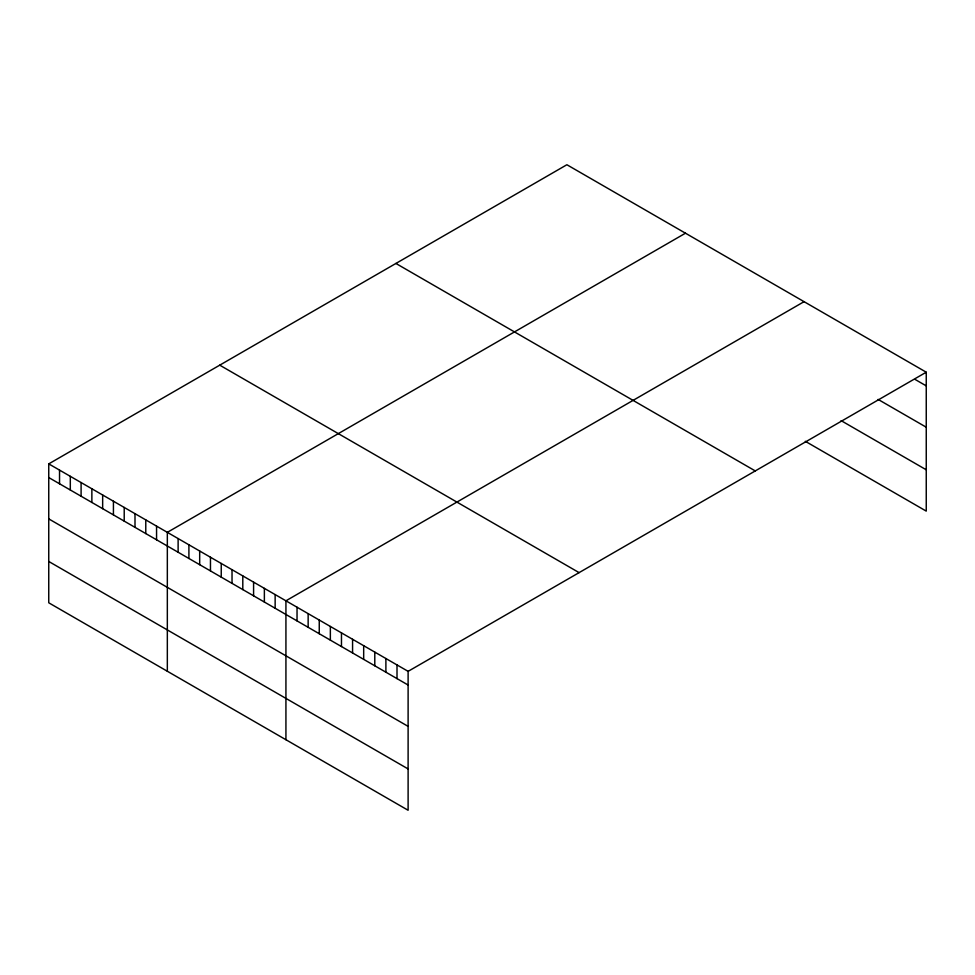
<?xml version="1.0" encoding="UTF-8"?>
<svg xmlns="http://www.w3.org/2000/svg" width="975" height="975" viewBox="0 0 975 975"><rect width="100%" height="100%" fill="white"/><g stroke="black" fill="none" stroke-linecap="round" stroke-linejoin="round"><path stroke-width="1.46" d="M48.75 463.881L408.111 671.348L408.111 810.262L48.75 602.794L48.75 463.881L566.889 164.738L926.25 372.206L926.25 511.119L805.301 441.297M685.474 233.196L167.334 532.35L167.334 671.263M804.07 301.665L285.931 600.807L285.931 739.72M408.111 671.348L926.25 372.206M915.147 379.47L926.25 385.881M878.122 399.421L926.25 427.208M841.096 420.627L926.25 469.792M395.899 263.445L755.259 470.925M219.741 365.162L579.101 572.63M48.75 477.555L408.111 685.023M48.75 518.883L408.111 726.363M48.75 561.466L408.111 768.934M397.008 664.938L397.008 678.612M385.893 658.527L385.893 672.202M374.79 652.117L374.79 665.791M363.675 645.706L363.675 659.38M352.572 639.283L352.572 652.97M341.469 632.872L341.469 646.547M330.354 626.462L330.354 640.136M319.252 620.051L319.252 633.726M308.149 613.641L308.149 627.315M297.034 607.23L297.034 620.904M275.145 594.592L275.145 608.266M264.371 588.364L264.371 602.038M253.585 582.136L253.585 595.81M242.799 575.92L242.799 589.595M232.026 569.692L232.026 583.367M221.24 563.465L221.24 577.139M210.466 557.237L210.466 570.923M199.68 551.021L199.68 564.696M188.906 544.793L188.906 558.468M178.12 538.566L178.12 552.24M156.561 526.122L156.561 539.797M145.775 519.894L145.775 533.569M135.001 513.667L135.001 527.353M124.215 507.451L124.215 521.125M113.429 501.223L113.429 514.898M102.655 494.995L102.655 508.67M91.869 488.78L91.869 502.454M81.096 482.552L81.096 496.226M70.31 476.324L70.31 489.998M59.536 470.108L59.536 483.783"/></g></svg>
